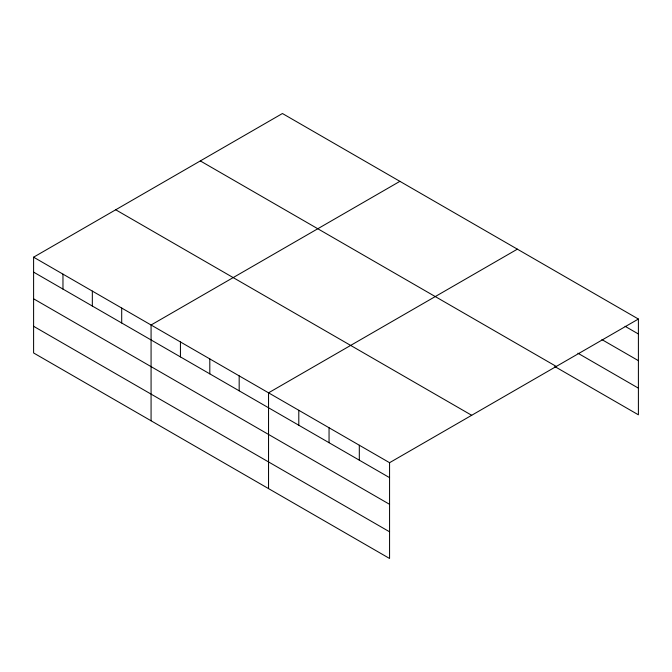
<?xml version="1.0" encoding="UTF-8"?>
<svg xmlns="http://www.w3.org/2000/svg" width="672" height="672" viewBox="0 0 672 672"><rect width="100%" height="100%" fill="white"/><g stroke="black" fill="none" stroke-linecap="round" stroke-linejoin="round"><path stroke-width="1.01" d="M389.567 504.319L389.567 462.697L33.6 257.183L33.6 352.96L389.567 558.482L389.567 504.319L33.6 298.805M554.744 366.517L638.4 414.817L638.4 319.04L282.433 113.518L33.6 257.183M399.899 181.339L151.074 325.004L151.074 420.781M517.373 249.161L268.54 392.826L268.54 488.603M389.567 462.697L638.4 319.04M625.052 326.281L638.4 333.984M601.91 339.595L638.4 360.662M577.886 353.203L638.4 388.147M200.315 160.927L556.29 366.45M115.71 209.773L471.685 415.288M33.6 272.126L389.567 477.649M33.6 326.29L389.567 531.804M359.31 445.234L359.31 460.177M329.053 427.762L329.053 442.714M298.796 410.29L298.796 425.242M239.173 375.866L239.173 390.818M209.807 358.915L209.807 373.859M180.44 341.956L180.44 356.908M121.699 308.045L121.699 322.997M92.333 291.094L92.333 306.037M62.966 274.134L62.966 289.086"/></g></svg>
